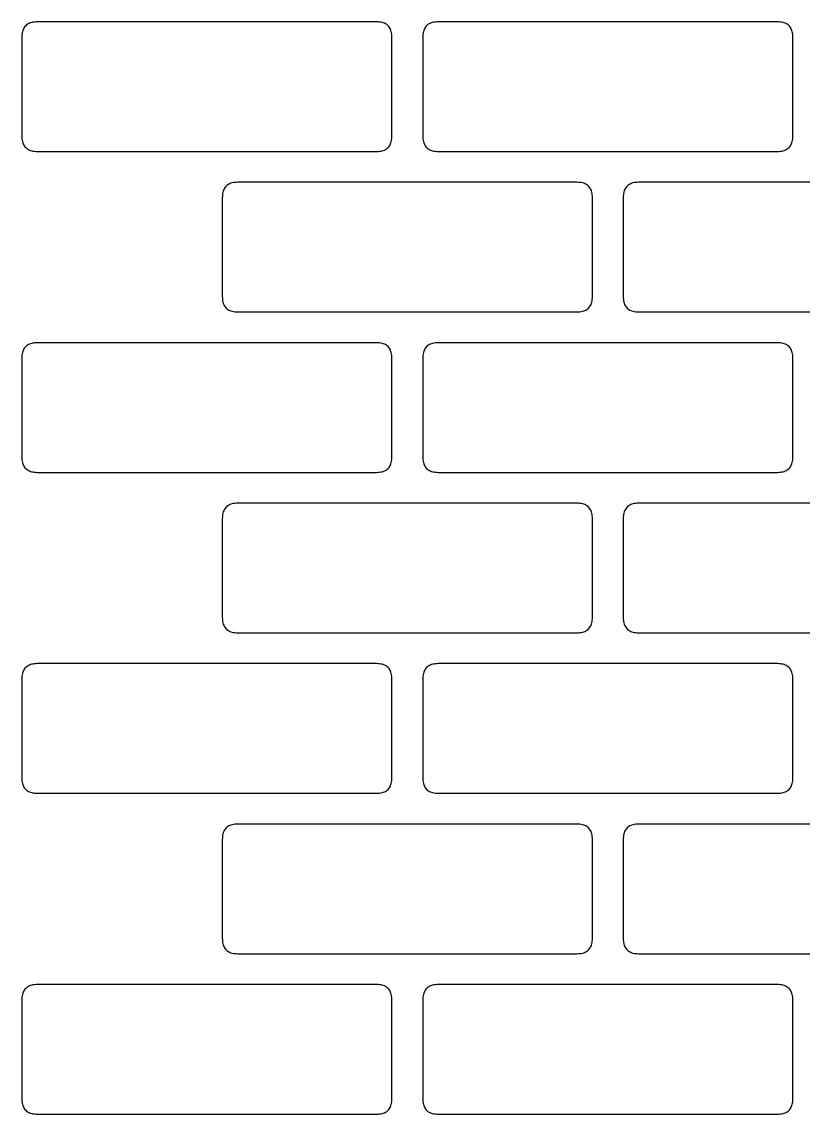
# Model space of a CAD drawing. Header units: metres. Extents: x 10 to 780, y 10 to 780.
# Drawn here: x 10 to 263.3, y 426 to 780 of the extents above; entities that cross this region are included whole.
import ezdxf

# ---------------------------------------------------------------- set-up
doc = ezdxf.new("R2010")
doc.units = ezdxf.units.M

msp = doc.modelspace()

# ---------------------------------------------------------------- linework, layer by layer
for p, q in [((11.512502, 778.9875), (11.250002, 778.75)), ((11.800001, 779.2), (11.512502, 778.9875)), ((12.112501, 779.3875), (11.800001, 779.2)), ((12.450001, 779.55), (12.112501, 779.3875)), ((12.812501, 779.6875), (12.450001, 779.55)), ((13.200001, 779.8), (12.812501, 779.6875)), ((13.6125, 779.8875), (13.200001, 779.8)), ((14.05, 779.95), (13.6125, 779.8875)), ((14.5125, 779.9875), (14.05, 779.95)), ((15, 780), (14.5125, 779.9875)), ((125.000046, 780.00024), (15, 780)), ((125.48754, 779.98773), (125.000046, 780.00024)), ((125.950035, 779.9502), (125.48754, 779.98773)), ((126.38753, 779.8877), (125.950035, 779.9502)), ((126.800026, 779.8002), (126.38753, 779.8877)), ((127.18752, 779.6876), (126.800026, 779.8002)), ((127.55002, 779.5501), (127.18752, 779.6876)), ((127.88751, 779.3876), (127.55002, 779.5501)), ((128.20001, 779.2001), (127.88751, 779.3876)), ((128.4875, 778.98755), (128.20001, 779.2001)), ((128.75, 778.75006), (128.4875, 778.98755)), ((141.51253, 778.9875), (141.25003, 778.75)), ((141.80002, 779.2), (141.51253, 778.9875)), ((142.11252, 779.3875), (141.80002, 779.2)), ((142.45001, 779.55), (142.11252, 779.3875)), ((142.81252, 779.6875), (142.45001, 779.55)), ((143.20001, 779.8), (142.81252, 779.6875)), ((143.6125, 779.8875), (143.20001, 779.8)), ((144.05, 779.95), (143.6125, 779.8875)), ((144.5125, 779.9875), (144.05, 779.95)), ((145, 780), (144.5125, 779.9875)), ((255.00005, 780.00024), (145, 780)), ((255.48755, 779.98773), (255.00005, 780.00024)), ((255.95004, 779.9502), (255.48755, 779.98773)), ((256.38754, 779.8877), (255.95004, 779.9502)), ((256.80005, 779.8002), (256.38754, 779.8877)), ((257.18753, 779.6876), (256.80005, 779.8002)), ((257.55002, 779.5501), (257.18753, 779.6876)), ((257.8875, 779.3876), (257.55002, 779.5501)), ((258.2, 779.2001), (257.8875, 779.3876)), ((258.48752, 778.98755), (258.2, 779.2001)), ((258.75, 778.75006), (258.48752, 778.98755)), ((10.012505, 775.4875), (10.000005, 775)), ((10.050004, 775.95), (10.012505, 775.4875)), ((10.112504, 776.3875), (10.050004, 775.95)), ((10.200004, 776.8), (10.112504, 776.3875)), ((10.312503, 777.1875), (10.200004, 776.8)), ((10.450003, 777.55), (10.312503, 777.1875)), ((10.612502, 777.8875), (10.450003, 777.55)), ((10.800002, 778.2), (10.612502, 777.8875)), ((11.012502, 778.4875), (10.800002, 778.2)), ((11.250002, 778.75), (11.012502, 778.4875)), ((128.9875, 778.48755), (128.75, 778.75006)), ((129.2, 778.2), (128.9875, 778.48755)), ((129.3875, 777.8875), (129.2, 778.2)), ((129.55, 777.55), (129.3875, 777.8875)), ((129.6875, 777.1875), (129.55, 777.55)), ((129.8, 776.8), (129.6875, 777.1875)), ((129.8875, 776.3875), (129.8, 776.8)), ((129.95, 775.95), (129.8875, 776.3875)), ((129.9875, 775.4875), (129.95, 775.95)), ((130, 775), (129.9875, 775.4875)), ((140.01256, 775.4875), (140.00006, 775)), ((140.05005, 775.95), (140.01256, 775.4875)), ((140.11255, 776.3875), (140.05005, 775.95)), ((140.20004, 776.8), (140.11255, 776.3875)), ((140.31255, 777.1875), (140.20004, 776.8)), ((140.45004, 777.55), (140.31255, 777.1875)), ((140.61253, 777.8875), (140.45004, 777.55)), ((140.80003, 778.2), (140.61253, 777.8875)), ((141.01253, 778.4875), (140.80003, 778.2)), ((141.25003, 778.75), (141.01253, 778.4875)), ((258.9875, 778.48755), (258.75, 778.75006)), ((259.19998, 778.2), (258.9875, 778.48755)), ((259.38748, 777.8875), (259.19998, 778.2)), ((259.55, 777.55), (259.38748, 777.8875)), ((259.6875, 777.1875), (259.55, 777.55)), ((259.8, 776.8), (259.6875, 777.1875)), ((259.88748, 776.3875), (259.8, 776.8)), ((259.94998, 775.95), (259.88748, 776.3875)), ((259.9875, 775.4875), (259.94998, 775.95)), ((260, 775), (259.9875, 775.4875)), ((10.000005, 775), (10, 743)), ((130.00005, 743.0001), (130, 775)), ((140.00006, 775), (140, 743)), ((260.00012, 743.0001), (260, 775)), ((10, 743), (10.0125, 742.5125)), ((10.0125, 742.5125), (10.05, 742.05005)), ((10.05, 742.05005), (10.1125, 741.61255)), ((10.1125, 741.61255), (10.200001, 741.2001)), ((10.200001, 741.2001), (10.312501, 740.81256)), ((10.312501, 740.81256), (10.450001, 740.4501)), ((10.450001, 740.4501), (10.612501, 740.1126)), ((10.612501, 740.1126), (10.800001, 739.8001)), ((129.20003, 739.80005), (129.38753, 740.11255)), ((129.38753, 740.11255), (129.55003, 740.4501)), ((129.55003, 740.4501), (129.68753, 740.81256)), ((129.68753, 740.81256), (129.80003, 741.2001)), ((129.80003, 741.2001), (129.88754, 741.6126)), ((129.88754, 741.6126), (129.95004, 742.0501)), ((129.95004, 742.0501), (129.98755, 742.51263)), ((129.98755, 742.51263), (130.00005, 743.0001)), ((140, 743), (140.0125, 742.5125)), ((140.0125, 742.5125), (140.05, 742.05005)), ((140.05, 742.05005), (140.1125, 741.61255)), ((140.1125, 741.61255), (140.20001, 741.2001)), ((140.20001, 741.2001), (140.31252, 740.81256)), ((140.31252, 740.81256), (140.45001, 740.4501)), ((140.45001, 740.4501), (140.61252, 740.1126)), ((140.61252, 740.1126), (140.80002, 739.8001)), ((259.20004, 739.80005), (259.38754, 740.11255)), ((259.38754, 740.11255), (259.55005, 740.4501)), ((259.55005, 740.4501), (259.68756, 740.81256)), ((259.68756, 740.81256), (259.80008, 741.2001)), ((259.80008, 741.2001), (259.8876, 741.6126)), ((259.8876, 741.6126), (259.9501, 742.0501)), ((259.9501, 742.0501), (259.9876, 742.51263)), ((259.9876, 742.51263), (260.00012, 743.0001)), ((10.800001, 739.8001), (11.012502, 739.51263)), ((11.012502, 739.51263), (11.250002, 739.2501)), ((11.250002, 739.2501), (11.512503, 739.01263)), ((11.512503, 739.01263), (11.800003, 738.8002)), ((11.800003, 738.8002), (12.112503, 738.6127)), ((12.112503, 738.6127), (12.450004, 738.4502)), ((12.450004, 738.4502), (12.812504, 738.3127)), ((12.812504, 738.3127), (13.200005, 738.2002)), ((13.200005, 738.2002), (13.612505, 738.11273)), ((13.612505, 738.11273), (14.050005, 738.05023)), ((14.050005, 738.05023), (14.512506, 738.01276)), ((14.512506, 738.01276), (15.000006, 738.00024)), ((15.000006, 738.00024), (125, 738)), ((125, 738), (125.4875, 738.0125)), ((125.4875, 738.0125), (125.950005, 738.05)), ((125.950005, 738.05), (126.387505, 738.1125)), ((126.387505, 738.1125), (126.8, 738.2)), ((126.8, 738.2), (127.18751, 738.3125)), ((127.18751, 738.3125), (127.55001, 738.45)), ((127.55001, 738.45), (127.88751, 738.6125)), ((127.88751, 738.6125), (128.20001, 738.8)), ((128.20001, 738.8), (128.48752, 739.0125)), ((128.48752, 739.0125), (128.75002, 739.25)), ((128.75002, 739.25), (128.98752, 739.5125)), ((128.98752, 739.5125), (129.20003, 739.80005)), ((140.80002, 739.8001), (141.01253, 739.51263)), ((141.01253, 739.51263), (141.25003, 739.2501)), ((141.25003, 739.2501), (141.51253, 739.01263)), ((141.51253, 739.01263), (141.80003, 738.8002)), ((141.80003, 738.8002), (142.11253, 738.6127)), ((142.11253, 738.6127), (142.45004, 738.4502)), ((142.45004, 738.4502), (142.81255, 738.3127)), ((142.81255, 738.3127), (143.20006, 738.2002)), ((143.20006, 738.2002), (143.61256, 738.11273)), ((143.61256, 738.11273), (144.05006, 738.05023)), ((144.05006, 738.05023), (144.51257, 738.01276)), ((144.51257, 738.01276), (145.00008, 738.00024)), ((145.00008, 738.00024), (255, 738)), ((255, 738), (255.4875, 738.0125)), ((255.4875, 738.0125), (255.95, 738.05)), ((255.95, 738.05), (256.3875, 738.1125)), ((256.3875, 738.1125), (256.80002, 738.2)), ((256.80002, 738.2), (257.18753, 738.3125)), ((257.18753, 738.3125), (257.55002, 738.45)), ((257.55002, 738.45), (257.8875, 738.6125)), ((257.8875, 738.6125), (258.2, 738.8)), ((258.2, 738.8), (258.48752, 739.0125)), ((258.48752, 739.0125), (258.75003, 739.25)), ((258.75003, 739.25), (258.98755, 739.5125)), ((258.98755, 739.5125), (259.20004, 739.80005)), ((75.6125, 725.88763), (75.450005, 725.5502)), ((75.8, 726.20013), (75.6125, 725.88763)), ((76.012505, 726.4876), (75.8, 726.20013)), ((76.25, 726.7501), (76.012505, 726.4876)), ((76.5125, 726.9876), (76.25, 726.7501)), ((76.799995, 727.2001), (76.5125, 726.9876)), ((77.112495, 727.3876), (76.799995, 727.2001)), ((77.45, 727.55005), (77.112495, 727.3876)), ((77.8125, 727.68756), (77.45, 727.55005)), ((78.2, 727.80005), (77.8125, 727.68756)), ((78.612495, 727.8875), (78.2, 727.80005)), ((79.049995, 727.95), (78.612495, 727.8875)), ((79.5125, 727.9875), (79.049995, 727.95)), ((80, 728), (79.5125, 727.9875)), ((190.00003, 728.00037), (80, 728)), ((190.48753, 727.98785), (190.00003, 728.00037)), ((190.95003, 727.9503), (190.48753, 727.98785)), ((191.38753, 727.88776), (190.95003, 727.9503)), ((191.80002, 727.80023), (191.38753, 727.88776)), ((192.18752, 727.6877), (191.80002, 727.80023)), ((192.55002, 727.5502), (192.18752, 727.6877)), ((192.88751, 727.38763), (192.55002, 727.5502)), ((193.20001, 727.20013), (192.88751, 727.38763)), ((193.4875, 726.9876), (193.20001, 727.20013)), ((193.75, 726.7501), (193.4875, 726.9876)), ((193.9875, 726.4876), (193.75, 726.7501)), ((194.2, 726.2001), (193.9875, 726.4876)), ((194.3875, 725.8876), (194.2, 726.2001)), ((194.55, 725.55005), (194.3875, 725.8876)), ((205.61258, 725.88763), (205.45009, 725.5502)), ((205.80006, 726.20013), (205.61258, 725.88763)), ((206.01256, 726.4876), (205.80006, 726.20013)), ((206.25005, 726.7501), (206.01256, 726.4876)), ((206.51254, 726.9876), (206.25005, 726.7501)), ((206.80003, 727.2001), (206.51254, 726.9876)), ((207.11253, 727.3876), (206.80003, 727.2001)), ((207.45003, 727.55005), (207.11253, 727.3876)), ((207.81252, 727.68756), (207.45003, 727.55005)), ((208.20001, 727.80005), (207.81252, 727.68756)), ((208.6125, 727.8875), (208.20001, 727.80005)), ((209.05, 727.95), (208.6125, 727.8875)), ((209.5125, 727.9875), (209.05, 727.95)), ((210, 728), (209.5125, 727.9875)), ((320.0001, 728.00037), (210, 728)), ((75.000015, 723.00024), (75, 691)), ((75.01251, 723.48773), (75.000015, 723.00024)), ((75.05001, 723.9502), (75.01251, 723.48773)), ((75.11251, 724.3877), (75.05001, 723.9502)), ((75.20001, 724.8002), (75.11251, 724.3877)), ((75.31251, 725.1877), (75.20001, 724.8002)), ((75.450005, 725.5502), (75.31251, 725.1877)), ((194.6875, 725.18756), (194.55, 725.55005)), ((194.8, 724.80005), (194.6875, 725.18756)), ((194.8875, 724.3875), (194.8, 724.80005)), ((194.95, 723.95), (194.8875, 724.3875)), ((194.9875, 723.4875), (194.95, 723.95)), ((195, 723), (194.9875, 723.4875)), ((195.0001, 690.99994), (195, 723)), ((205.00017, 723.00024), (205, 691)), ((205.01265, 723.48773), (205.00017, 723.00024)), ((205.05014, 723.9502), (205.01265, 723.48773)), ((205.11263, 724.3877), (205.05014, 723.9502)), ((205.20012, 724.8002), (205.11263, 724.3877)), ((205.3126, 725.1877), (205.20012, 724.8002)), ((205.45009, 725.5502), (205.3126, 725.1877)), ((75, 691), (75.0125, 690.5125)), ((75.0125, 690.5125), (75.049995, 690.05)), ((194.95009, 690.05), (194.9876, 690.51245)), ((194.9876, 690.51245), (195.0001, 690.99994)), ((205, 691), (205.0125, 690.5125)), ((205.0125, 690.5125), (205.05, 690.05)), ((75.049995, 690.05), (75.112495, 689.6125)), ((75.112495, 689.6125), (75.2, 689.2)), ((75.2, 689.2), (75.3125, 688.8125)), ((75.3125, 688.8125), (75.45, 688.45)), ((75.45, 688.45), (75.612495, 688.1125)), ((75.612495, 688.1125), (75.799995, 687.8)), ((75.799995, 687.8), (76.0125, 687.5125)), ((76.0125, 687.5125), (76.25, 687.25)), ((76.25, 687.25), (76.512505, 687.0125)), ((76.512505, 687.0125), (76.8, 686.80005)), ((76.8, 686.80005), (77.1125, 686.61255)), ((192.88751, 686.6125), (193.20001, 686.8)), ((193.20001, 686.8), (193.48752, 687.0125)), ((193.48752, 687.0125), (193.75003, 687.25)), ((193.75003, 687.25), (193.98753, 687.5125)), ((193.98753, 687.5125), (194.20004, 687.8)), ((194.20004, 687.8), (194.38754, 688.1125)), ((194.38754, 688.1125), (194.55005, 688.45)), ((194.55005, 688.45), (194.68756, 688.8125)), ((194.68756, 688.8125), (194.80006, 689.2)), ((194.80006, 689.2), (194.88757, 689.6125)), ((194.88757, 689.6125), (194.95009, 690.05)), ((205.05, 690.05), (205.1125, 689.6125)), ((205.1125, 689.6125), (205.2, 689.2)), ((205.2, 689.2), (205.3125, 688.8125)), ((205.3125, 688.8125), (205.45, 688.45)), ((205.45, 688.45), (205.6125, 688.1125)), ((205.6125, 688.1125), (205.8, 687.8)), ((205.8, 687.8), (206.0125, 687.5125)), ((206.0125, 687.5125), (206.25, 687.25)), ((206.25, 687.25), (206.5125, 687.0125)), ((206.5125, 687.0125), (206.8, 686.80005)), ((206.8, 686.80005), (207.1125, 686.61255)), ((77.1125, 686.61255), (77.450005, 686.4501)), ((77.450005, 686.4501), (77.81251, 686.31256)), ((77.81251, 686.31256), (78.20001, 686.2001)), ((78.20001, 686.2001), (78.61251, 686.1126)), ((78.61251, 686.1126), (79.05001, 686.0501)), ((79.05001, 686.0501), (79.51251, 686.01263)), ((79.51251, 686.01263), (80.000015, 686.0002)), ((80.000015, 686.0002), (190, 686)), ((190, 686), (190.4875, 686.0125)), ((190.4875, 686.0125), (190.95, 686.05)), ((190.95, 686.05), (191.3875, 686.1125)), ((191.3875, 686.1125), (191.8, 686.2)), ((191.8, 686.2), (192.1875, 686.3125)), ((192.1875, 686.3125), (192.55, 686.45)), ((192.55, 686.45), (192.88751, 686.6125)), ((207.1125, 686.61255), (207.45, 686.4501)), ((207.45, 686.4501), (207.8125, 686.31256)), ((207.8125, 686.31256), (208.2, 686.2001)), ((208.2, 686.2001), (208.61249, 686.1126)), ((208.61249, 686.1126), (209.04999, 686.0501)), ((209.04999, 686.0501), (209.51248, 686.01263)), ((209.51248, 686.01263), (209.99998, 686.0002)), ((209.99998, 686.0002), (320, 686)), ((10.200004, 672.8), (10.112504, 672.3875)), ((10.312503, 673.1875), (10.200004, 672.8)), ((10.450003, 673.55), (10.312503, 673.1875)), ((10.612502, 673.8875), (10.450003, 673.55)), ((10.800002, 674.2), (10.612502, 673.8875)), ((11.012502, 674.4875), (10.800002, 674.2)), ((11.250002, 674.75), (11.012502, 674.4875)), ((11.512502, 674.9875), (11.250002, 674.75)), ((11.800001, 675.2), (11.512502, 674.9875)), ((12.112501, 675.3875), (11.800001, 675.2)), ((12.450001, 675.55), (12.112501, 675.3875)), ((12.812501, 675.6875), (12.450001, 675.55)), ((13.200001, 675.8), (12.812501, 675.6875)), ((13.6125, 675.8875), (13.200001, 675.8)), ((14.05, 675.95), (13.6125, 675.8875)), ((14.5125, 675.9875), (14.05, 675.95)), ((15, 676), (14.5125, 675.9875)), ((125.000046, 676.0004), (15, 676)), ((125.48754, 675.9879), (125.000046, 676.0004)), ((125.950035, 675.9504), (125.48754, 675.9879)), ((126.38753, 675.8878), (125.950035, 675.9504)), ((126.800026, 675.8003), (126.38753, 675.8878)), ((127.18752, 675.68774), (126.800026, 675.8003)), ((127.55002, 675.55023), (127.18752, 675.68774)), ((127.88751, 675.3877), (127.55002, 675.55023)), ((128.20001, 675.2002), (127.88751, 675.3877)), ((128.4875, 674.9877), (128.20001, 675.2002)), ((128.75, 674.7501), (128.4875, 674.9877)), ((128.9875, 674.4876), (128.75, 674.7501)), ((129.2, 674.2001), (128.9875, 674.4876)), ((129.3875, 673.8876), (129.2, 674.2001)), ((129.55, 673.55005), (129.3875, 673.8876)), ((129.6875, 673.18756), (129.55, 673.55005)), ((129.8, 672.80005), (129.6875, 673.18756)), ((129.8875, 672.3875), (129.8, 672.80005)), ((140.20004, 672.8), (140.11255, 672.3875)), ((140.31255, 673.1875), (140.20004, 672.8)), ((140.45004, 673.55), (140.31255, 673.1875)), ((140.61253, 673.8875), (140.45004, 673.55)), ((140.80003, 674.2), (140.61253, 673.8875)), ((141.01253, 674.4875), (140.80003, 674.2)), ((141.25003, 674.75), (141.01253, 674.4875)), ((141.51253, 674.9875), (141.25003, 674.75)), ((141.80002, 675.2), (141.51253, 674.9875)), ((142.11252, 675.3875), (141.80002, 675.2)), ((142.45001, 675.55), (142.11252, 675.3875)), ((142.81252, 675.6875), (142.45001, 675.55)), ((143.20001, 675.8), (142.81252, 675.6875)), ((143.6125, 675.8875), (143.20001, 675.8)), ((144.05, 675.95), (143.6125, 675.8875)), ((144.5125, 675.9875), (144.05, 675.95)), ((145, 676), (144.5125, 675.9875)), ((255.00005, 676.0004), (145, 676)), ((255.48755, 675.9879), (255.00005, 676.0004)), ((255.95004, 675.9504), (255.48755, 675.9879)), ((256.38754, 675.8878), (255.95004, 675.9504)), ((256.80005, 675.8003), (256.38754, 675.8878)), ((257.18753, 675.68774), (256.80005, 675.8003)), ((257.55002, 675.55023), (257.18753, 675.68774)), ((257.8875, 675.3877), (257.55002, 675.55023)), ((258.2, 675.2002), (257.8875, 675.3877)), ((258.48752, 674.9877), (258.2, 675.2002)), ((258.75, 674.7501), (258.48752, 674.9877)), ((258.9875, 674.4876), (258.75, 674.7501)), ((259.19998, 674.2001), (258.9875, 674.4876)), ((259.38748, 673.8876), (259.19998, 674.2001)), ((259.55, 673.55005), (259.38748, 673.8876)), ((259.6875, 673.18756), (259.55, 673.55005)), ((259.8, 672.80005), (259.6875, 673.18756)), ((259.88748, 672.3875), (259.8, 672.80005)), ((10.000005, 671), (10, 639)), ((10.012505, 671.4875), (10.000005, 671)), ((10.050004, 671.95), (10.012505, 671.4875)), ((10.112504, 672.3875), (10.050004, 671.95)), ((129.95, 671.95), (129.8875, 672.3875)), ((129.9875, 671.4875), (129.95, 671.95)), ((130, 671), (129.9875, 671.4875)), ((130.00005, 639.00024), (130, 671)), ((140.00006, 671), (140, 639)), ((140.01256, 671.4875), (140.00006, 671)), ((140.05005, 671.95), (140.01256, 671.4875)), ((140.11255, 672.3875), (140.05005, 671.95)), ((259.94998, 671.95), (259.88748, 672.3875)), ((259.9875, 671.4875), (259.94998, 671.95)), ((260, 671), (259.9875, 671.4875)), ((260.00012, 639.00024), (260, 671)), ((10, 639), (10.0125, 638.5125)), ((10.0125, 638.5125), (10.05, 638.05005)), ((10.05, 638.05005), (10.1125, 637.61255)), ((10.1125, 637.61255), (10.200001, 637.2001)), ((129.80003, 637.20013), (129.88754, 637.6127)), ((129.88754, 637.6127), (129.95004, 638.0502)), ((129.95004, 638.0502), (129.98755, 638.5127)), ((129.98755, 638.5127), (130.00005, 639.00024)), ((140, 639), (140.0125, 638.5125)), ((140.0125, 638.5125), (140.05, 638.05005)), ((140.05, 638.05005), (140.1125, 637.61255)), ((140.1125, 637.61255), (140.20001, 637.2001)), ((259.80008, 637.20013), (259.8876, 637.6127)), ((259.8876, 637.6127), (259.9501, 638.0502)), ((259.9501, 638.0502), (259.9876, 638.5127)), ((259.9876, 638.5127), (260.00012, 639.00024)), ((10.200001, 637.2001), (10.312501, 636.81256)), ((10.312501, 636.81256), (10.450001, 636.4501)), ((10.450001, 636.4501), (10.612501, 636.1126)), ((10.612501, 636.1126), (10.800001, 635.8001)), ((10.800001, 635.8001), (11.012502, 635.51263)), ((11.012502, 635.51263), (11.250002, 635.2501)), ((11.250002, 635.2501), (11.512503, 635.01263)), ((11.512503, 635.01263), (11.800003, 634.8002)), ((11.800003, 634.8002), (12.112503, 634.6127)), ((12.112503, 634.6127), (12.450004, 634.4502)), ((12.450004, 634.4502), (12.812504, 634.3127)), ((12.812504, 634.3127), (13.200005, 634.2002)), ((13.200005, 634.2002), (13.612505, 634.11273)), ((13.612505, 634.11273), (14.050005, 634.05023)), ((14.050005, 634.05023), (14.512506, 634.01276)), ((14.512506, 634.01276), (15.000006, 634.00024)), ((15.000006, 634.00024), (125, 634)), ((125, 634), (125.4875, 634.0125)), ((125.4875, 634.0125), (125.950005, 634.05)), ((125.950005, 634.05), (126.387505, 634.1125)), ((126.387505, 634.1125), (126.8, 634.2)), ((126.8, 634.2), (127.18751, 634.3125)), ((127.18751, 634.3125), (127.55001, 634.45)), ((127.55001, 634.45), (127.88751, 634.61255)), ((127.88751, 634.61255), (128.20001, 634.80005)), ((128.20001, 634.80005), (128.48752, 635.0126)), ((128.48752, 635.0126), (128.75002, 635.25006)), ((128.75002, 635.25006), (128.98752, 635.5126)), ((128.98752, 635.5126), (129.20003, 635.8001)), ((129.20003, 635.8001), (129.38753, 636.1126)), ((129.38753, 636.1126), (129.55003, 636.45013)), ((129.55003, 636.45013), (129.68753, 636.8126)), ((129.68753, 636.8126), (129.80003, 637.20013)), ((140.20001, 637.2001), (140.31252, 636.81256)), ((140.31252, 636.81256), (140.45001, 636.4501)), ((140.45001, 636.4501), (140.61252, 636.1126)), ((140.61252, 636.1126), (140.80002, 635.8001)), ((140.80002, 635.8001), (141.01253, 635.51263)), ((141.01253, 635.51263), (141.25003, 635.2501)), ((141.25003, 635.2501), (141.51253, 635.01263)), ((141.51253, 635.01263), (141.80003, 634.8002)), ((141.80003, 634.8002), (142.11253, 634.6127)), ((142.11253, 634.6127), (142.45004, 634.4502)), ((142.45004, 634.4502), (142.81255, 634.3127)), ((142.81255, 634.3127), (143.20006, 634.2002)), ((143.20006, 634.2002), (143.61256, 634.11273)), ((143.61256, 634.11273), (144.05006, 634.05023)), ((144.05006, 634.05023), (144.51257, 634.01276)), ((144.51257, 634.01276), (145.00008, 634.00024)), ((145.00008, 634.00024), (255, 634)), ((255, 634), (255.4875, 634.0125)), ((255.4875, 634.0125), (255.95, 634.05)), ((255.95, 634.05), (256.3875, 634.1125)), ((256.3875, 634.1125), (256.80002, 634.2)), ((256.80002, 634.2), (257.18753, 634.3125)), ((257.18753, 634.3125), (257.55002, 634.45)), ((257.55002, 634.45), (257.8875, 634.61255)), ((257.8875, 634.61255), (258.2, 634.80005)), ((258.2, 634.80005), (258.48752, 635.0126)), ((258.48752, 635.0126), (258.75003, 635.25006)), ((258.75003, 635.25006), (258.98755, 635.5126)), ((258.98755, 635.5126), (259.20004, 635.8001)), ((259.20004, 635.8001), (259.38754, 636.1126)), ((259.38754, 636.1126), (259.55005, 636.45013)), ((259.55005, 636.45013), (259.68756, 636.8126)), ((259.68756, 636.8126), (259.80008, 637.20013)), ((76.799995, 623.2001), (76.5125, 622.9876)), ((77.112495, 623.3876), (76.799995, 623.2001)), ((77.45, 623.55005), (77.112495, 623.3876)), ((77.8125, 623.68756), (77.45, 623.55005)), ((78.2, 623.80005), (77.8125, 623.68756)), ((78.612495, 623.8875), (78.2, 623.80005)), ((79.049995, 623.95), (78.612495, 623.8875)), ((79.5125, 623.9875), (79.049995, 623.95)), ((80, 624), (79.5125, 623.9875)), ((190.00003, 623.99994), (80, 624)), ((190.48753, 623.9874), (190.00003, 623.99994)), ((190.95003, 623.94995), (190.48753, 623.9874)), ((191.38753, 623.88745), (190.95003, 623.94995)), ((191.80002, 623.8), (191.38753, 623.88745)), ((192.18752, 623.6875), (191.80002, 623.8)), ((192.55002, 623.55), (192.18752, 623.6875)), ((192.88751, 623.3875), (192.55002, 623.55)), ((193.20001, 623.2), (192.88751, 623.3875)), ((193.4875, 622.9875), (193.20001, 623.2)), ((206.80003, 623.2001), (206.51254, 622.9876)), ((207.11253, 623.3876), (206.80003, 623.2001)), ((207.45003, 623.55005), (207.11253, 623.3876)), ((207.81252, 623.68756), (207.45003, 623.55005)), ((208.20001, 623.80005), (207.81252, 623.68756)), ((208.6125, 623.8875), (208.20001, 623.80005)), ((209.05, 623.95), (208.6125, 623.8875)), ((209.5125, 623.9875), (209.05, 623.95)), ((210, 624), (209.5125, 623.9875)), ((320.0001, 623.99994), (210, 624)), ((75.05001, 619.95026), (75.01251, 619.4878)), ((75.11251, 620.38776), (75.05001, 619.95026)), ((75.20001, 620.80023), (75.11251, 620.38776)), ((75.31251, 621.1877), (75.20001, 620.80023)), ((75.450005, 621.5502), (75.31251, 621.1877)), ((75.6125, 621.88763), (75.450005, 621.5502)), ((75.8, 622.20013), (75.6125, 621.88763)), ((76.012505, 622.4876), (75.8, 622.20013)), ((76.25, 622.7501), (76.012505, 622.4876)), ((76.5125, 622.9876), (76.25, 622.7501)), ((193.75, 622.75), (193.4875, 622.9875)), ((193.9875, 622.4875), (193.75, 622.75)), ((194.2, 622.2), (193.9875, 622.4875)), ((194.3875, 621.8875), (194.2, 622.2)), ((194.55, 621.55), (194.3875, 621.8875)), ((194.6875, 621.1875), (194.55, 621.55)), ((194.8, 620.8), (194.6875, 621.1875)), ((194.8875, 620.3875), (194.8, 620.8)), ((194.95, 619.95), (194.8875, 620.3875)), ((194.9875, 619.4875), (194.95, 619.95)), ((205.05014, 619.95026), (205.01265, 619.4878)), ((205.11263, 620.38776), (205.05014, 619.95026)), ((205.20012, 620.80023), (205.11263, 620.38776)), ((205.3126, 621.1877), (205.20012, 620.80023)), ((205.45009, 621.5502), (205.3126, 621.1877)), ((205.61258, 621.88763), (205.45009, 621.5502)), ((205.80006, 622.20013), (205.61258, 621.88763)), ((206.01256, 622.4876), (205.80006, 622.20013)), ((206.25005, 622.7501), (206.01256, 622.4876)), ((206.51254, 622.9876), (206.25005, 622.7501)), ((75.000015, 619.0003), (75, 587)), ((75.01251, 619.4878), (75.000015, 619.0003)), ((195, 619), (194.9875, 619.4875)), ((195.0001, 587.0004), (195, 619)), ((205.00017, 619.0003), (205, 587)), ((205.01265, 619.4878), (205.00017, 619.0003)), ((75, 587), (75.0125, 586.5125)), ((75.0125, 586.5125), (75.049995, 586.05005)), ((75.049995, 586.05005), (75.112495, 585.61255)), ((75.112495, 585.61255), (75.2, 585.2001)), ((75.2, 585.2001), (75.3125, 584.81256)), ((75.3125, 584.81256), (75.45, 584.4501)), ((75.45, 584.4501), (75.612495, 584.1126)), ((75.612495, 584.1126), (75.799995, 583.8001)), ((194.20004, 583.8002), (194.38754, 584.1127)), ((194.38754, 584.1127), (194.55005, 584.4502)), ((194.55005, 584.4502), (194.68756, 584.81274)), ((194.68756, 584.81274), (194.80006, 585.20026)), ((194.80006, 585.20026), (194.88757, 585.6128)), ((194.88757, 585.6128), (194.95009, 586.05035)), ((194.95009, 586.05035), (194.9876, 586.5129)), ((194.9876, 586.5129), (195.0001, 587.0004)), ((205, 587), (205.0125, 586.5125)), ((205.0125, 586.5125), (205.05, 586.05005)), ((205.05, 586.05005), (205.1125, 585.61255)), ((205.1125, 585.61255), (205.2, 585.2001)), ((205.2, 585.2001), (205.3125, 584.81256)), ((205.3125, 584.81256), (205.45, 584.4501)), ((205.45, 584.4501), (205.6125, 584.1126)), ((205.6125, 584.1126), (205.8, 583.8001)), ((75.799995, 583.8001), (76.0125, 583.51263)), ((76.0125, 583.51263), (76.25, 583.2501)), ((76.25, 583.2501), (76.512505, 583.01263)), ((76.512505, 583.01263), (76.8, 582.8002)), ((76.8, 582.8002), (77.1125, 582.6127)), ((77.1125, 582.6127), (77.450005, 582.4502)), ((77.450005, 582.4502), (77.81251, 582.3127)), ((77.81251, 582.3127), (78.20001, 582.2002)), ((78.20001, 582.2002), (78.61251, 582.11273)), ((78.61251, 582.11273), (79.05001, 582.05023)), ((79.05001, 582.05023), (79.51251, 582.01276)), ((79.51251, 582.01276), (80.000015, 582.00024)), ((80.000015, 582.00024), (190, 582)), ((190, 582), (190.4875, 582.0125)), ((190.4875, 582.0125), (190.95, 582.05)), ((190.95, 582.05), (191.3875, 582.1125)), ((191.3875, 582.1125), (191.8, 582.2)), ((191.8, 582.2), (192.1875, 582.3125)), ((192.1875, 582.3125), (192.55, 582.45)), ((192.55, 582.45), (192.88751, 582.61255)), ((192.88751, 582.61255), (193.20001, 582.80005)), ((193.20001, 582.80005), (193.48752, 583.0126)), ((193.48752, 583.0126), (193.75003, 583.2501)), ((193.75003, 583.2501), (193.98753, 583.51263)), ((193.98753, 583.51263), (194.20004, 583.8002)), ((205.8, 583.8001), (206.0125, 583.51263)), ((206.0125, 583.51263), (206.25, 583.2501)), ((206.25, 583.2501), (206.5125, 583.01263)), ((206.5125, 583.01263), (206.8, 582.8002)), ((206.8, 582.8002), (207.1125, 582.6127)), ((207.1125, 582.6127), (207.45, 582.4502)), ((207.45, 582.4502), (207.8125, 582.3127)), ((207.8125, 582.3127), (208.2, 582.2002)), ((208.2, 582.2002), (208.61249, 582.11273)), ((208.61249, 582.11273), (209.04999, 582.05023)), ((209.04999, 582.05023), (209.51248, 582.01276)), ((209.51248, 582.01276), (209.99998, 582.00024)), ((209.99998, 582.00024), (320, 582)), ((10.800002, 570.2), (10.612502, 569.8875)), ((11.012502, 570.4875), (10.800002, 570.2)), ((11.250002, 570.75), (11.012502, 570.4875)), ((11.512502, 570.9875), (11.250002, 570.75)), ((11.800001, 571.2), (11.512502, 570.9875)), ((12.112501, 571.3875), (11.800001, 571.2)), ((12.450001, 571.55), (12.112501, 571.3875)), ((12.812501, 571.6875), (12.450001, 571.55)), ((13.200001, 571.8), (12.812501, 571.6875)), ((13.6125, 571.8875), (13.200001, 571.8)), ((14.05, 571.95), (13.6125, 571.8875)), ((14.5125, 571.9875), (14.05, 571.95)), ((15, 572), (14.5125, 571.9875)), ((125.000046, 572), (15, 572)), ((125.48754, 571.9875), (125.000046, 572)), ((125.950035, 571.95), (125.48754, 571.9875)), ((126.38753, 571.8875), (125.950035, 571.95)), ((126.800026, 571.8), (126.38753, 571.8875)), ((127.18752, 571.6875), (126.800026, 571.8)), ((127.55002, 571.55), (127.18752, 571.6875)), ((127.88751, 571.3875), (127.55002, 571.55)), ((128.20001, 571.2), (127.88751, 571.3875)), ((128.4875, 570.9875), (128.20001, 571.2)), ((128.75, 570.75), (128.4875, 570.9875)), ((128.9875, 570.4875), (128.75, 570.75)), ((129.2, 570.2), (128.9875, 570.4875)), ((129.3875, 569.8875), (129.2, 570.2)), ((140.80003, 570.2), (140.61253, 569.8875)), ((141.01253, 570.4875), (140.80003, 570.2)), ((141.25003, 570.75), (141.01253, 570.4875)), ((141.51253, 570.9875), (141.25003, 570.75)), ((141.80002, 571.2), (141.51253, 570.9875)), ((142.11252, 571.3875), (141.80002, 571.2)), ((142.45001, 571.55), (142.11252, 571.3875)), ((142.81252, 571.6875), (142.45001, 571.55)), ((143.20001, 571.8), (142.81252, 571.6875)), ((143.6125, 571.8875), (143.20001, 571.8)), ((144.05, 571.95), (143.6125, 571.8875)), ((144.5125, 571.9875), (144.05, 571.95)), ((145, 572), (144.5125, 571.9875)), ((255.00005, 572), (145, 572)), ((255.48755, 571.9875), (255.00005, 572)), ((255.95004, 571.95), (255.48755, 571.9875)), ((256.38754, 571.8875), (255.95004, 571.95)), ((256.80005, 571.8), (256.38754, 571.8875)), ((257.18753, 571.6875), (256.80005, 571.8)), ((257.55002, 571.55), (257.18753, 571.6875)), ((257.8875, 571.3875), (257.55002, 571.55)), ((258.2, 571.2), (257.8875, 571.3875)), ((258.48752, 570.9875), (258.2, 571.2)), ((258.75, 570.75), (258.48752, 570.9875)), ((258.9875, 570.4875), (258.75, 570.75)), ((259.19998, 570.2), (258.9875, 570.4875)), ((259.38748, 569.8875), (259.19998, 570.2)), ((10.000005, 567.0001), (10, 535)), ((10.012505, 567.4876), (10.000005, 567.0001)), ((10.050004, 567.9501), (10.012505, 567.4876)), ((10.112504, 568.3876), (10.050004, 567.9501)), ((10.200004, 568.80005), (10.112504, 568.3876)), ((10.312503, 569.18756), (10.200004, 568.80005)), ((10.450003, 569.55005), (10.312503, 569.18756)), ((10.612502, 569.8875), (10.450003, 569.55005)), ((129.55, 569.55), (129.3875, 569.8875)), ((129.6875, 569.1875), (129.55, 569.55)), ((129.8, 568.8), (129.6875, 569.1875)), ((129.8875, 568.3875), (129.8, 568.8)), ((129.95, 567.95), (129.8875, 568.3875)), ((129.9875, 567.4875), (129.95, 567.95)), ((130, 567), (129.9875, 567.4875)), ((130.00005, 535.0001), (130, 567)), ((140.00006, 567.0001), (140, 535)), ((140.01256, 567.4876), (140.00006, 567.0001)), ((140.05005, 567.9501), (140.01256, 567.4876)), ((140.11255, 568.3876), (140.05005, 567.9501)), ((140.20004, 568.80005), (140.11255, 568.3876)), ((140.31255, 569.18756), (140.20004, 568.80005)), ((140.45004, 569.55005), (140.31255, 569.18756)), ((140.61253, 569.8875), (140.45004, 569.55005)), ((259.55, 569.55), (259.38748, 569.8875)), ((259.6875, 569.1875), (259.55, 569.55)), ((259.8, 568.8), (259.6875, 569.1875)), ((259.88748, 568.3875), (259.8, 568.8)), ((259.94998, 567.95), (259.88748, 568.3875)), ((259.9875, 567.4875), (259.94998, 567.95)), ((260, 567), (259.9875, 567.4875)), ((260.00012, 535.0001), (260, 567)), ((10, 535), (10.0125, 534.5125)), ((129.98755, 534.51263), (130.00005, 535.0001)), ((140, 535), (140.0125, 534.5125)), ((259.9876, 534.51263), (260.00012, 535.0001)), ((10.0125, 534.5125), (10.05, 534.05005)), ((10.05, 534.05005), (10.1125, 533.61255)), ((10.1125, 533.61255), (10.200001, 533.2001)), ((10.200001, 533.2001), (10.312501, 532.81256)), ((10.312501, 532.81256), (10.450001, 532.4501)), ((10.450001, 532.4501), (10.612501, 532.11255)), ((10.612501, 532.11255), (10.800001, 531.80005)), ((10.800001, 531.80005), (11.012502, 531.5126)), ((11.012502, 531.5126), (11.250002, 531.25006)), ((11.250002, 531.25006), (11.512503, 531.0126)), ((11.512503, 531.0126), (11.800003, 530.80005)), ((128.20001, 530.8), (128.48752, 531.0125)), ((128.48752, 531.0125), (128.75002, 531.25)), ((128.75002, 531.25), (128.98752, 531.5125)), ((128.98752, 531.5125), (129.20003, 531.80005)), ((129.20003, 531.80005), (129.38753, 532.11255)), ((129.38753, 532.11255), (129.55003, 532.4501)), ((129.55003, 532.4501), (129.68753, 532.81256)), ((129.68753, 532.81256), (129.80003, 533.2001)), ((129.80003, 533.2001), (129.88754, 533.6126)), ((129.88754, 533.6126), (129.95004, 534.0501)), ((129.95004, 534.0501), (129.98755, 534.51263)), ((140.0125, 534.5125), (140.05, 534.05005)), ((140.05, 534.05005), (140.1125, 533.61255)), ((140.1125, 533.61255), (140.20001, 533.2001)), ((140.20001, 533.2001), (140.31252, 532.81256)), ((140.31252, 532.81256), (140.45001, 532.4501)), ((140.45001, 532.4501), (140.61252, 532.11255)), ((140.61252, 532.11255), (140.80002, 531.80005)), ((140.80002, 531.80005), (141.01253, 531.5126)), ((141.01253, 531.5126), (141.25003, 531.25006)), ((141.25003, 531.25006), (141.51253, 531.0126)), ((141.51253, 531.0126), (141.80003, 530.80005)), ((258.2, 530.8), (258.48752, 531.0125)), ((258.48752, 531.0125), (258.75003, 531.25)), ((258.75003, 531.25), (258.98755, 531.5125)), ((258.98755, 531.5125), (259.20004, 531.80005)), ((259.20004, 531.80005), (259.38754, 532.11255)), ((259.38754, 532.11255), (259.55005, 532.4501)), ((259.55005, 532.4501), (259.68756, 532.81256)), ((259.68756, 532.81256), (259.80008, 533.2001)), ((259.80008, 533.2001), (259.8876, 533.6126)), ((259.8876, 533.6126), (259.9501, 534.0501)), ((259.9501, 534.0501), (259.9876, 534.51263)), ((11.800003, 530.80005), (12.112503, 530.61255)), ((12.112503, 530.61255), (12.450004, 530.4501)), ((12.450004, 530.4501), (12.812504, 530.31256)), ((12.812504, 530.31256), (13.200005, 530.2001)), ((13.200005, 530.2001), (13.612505, 530.11255)), ((13.612505, 530.11255), (14.050005, 530.05005)), ((14.050005, 530.05005), (14.512506, 530.0126)), ((14.512506, 530.0126), (15.000006, 530.00006)), ((15.000006, 530.00006), (125, 530)), ((125, 530), (125.4875, 530.0125)), ((125.4875, 530.0125), (125.950005, 530.05)), ((125.950005, 530.05), (126.387505, 530.1125)), ((126.387505, 530.1125), (126.8, 530.2)), ((126.8, 530.2), (127.18751, 530.3125)), ((127.18751, 530.3125), (127.55001, 530.45)), ((127.55001, 530.45), (127.88751, 530.6125)), ((127.88751, 530.6125), (128.20001, 530.8)), ((141.80003, 530.80005), (142.11253, 530.61255)), ((142.11253, 530.61255), (142.45004, 530.4501)), ((142.45004, 530.4501), (142.81255, 530.31256)), ((142.81255, 530.31256), (143.20006, 530.2001)), ((143.20006, 530.2001), (143.61256, 530.11255)), ((143.61256, 530.11255), (144.05006, 530.05005)), ((144.05006, 530.05005), (144.51257, 530.0126)), ((144.51257, 530.0126), (145.00008, 530.00006)), ((145.00008, 530.00006), (255, 530)), ((255, 530), (255.4875, 530.0125)), ((255.4875, 530.0125), (255.95, 530.05)), ((255.95, 530.05), (256.3875, 530.1125)), ((256.3875, 530.1125), (256.80002, 530.2)), ((256.80002, 530.2), (257.18753, 530.3125)), ((257.18753, 530.3125), (257.55002, 530.45)), ((257.55002, 530.45), (257.8875, 530.6125)), ((257.8875, 530.6125), (258.2, 530.8)), ((75.31251, 517.18756), (75.20001, 516.80005)), ((75.450005, 517.55005), (75.31251, 517.18756)), ((75.6125, 517.8875), (75.450005, 517.55005)), ((75.8, 518.2), (75.6125, 517.8875)), ((76.012505, 518.4875), (75.8, 518.2)), ((76.25, 518.75), (76.012505, 518.4875)), ((76.5125, 518.9875), (76.25, 518.75)), ((76.799995, 519.2), (76.5125, 518.9875)), ((77.112495, 519.3875), (76.799995, 519.2)), ((77.45, 519.55), (77.112495, 519.3875)), ((77.8125, 519.6875), (77.45, 519.55)), ((78.2, 519.8), (77.8125, 519.6875)), ((78.612495, 519.8875), (78.2, 519.8)), ((79.049995, 519.95), (78.612495, 519.8875)), ((79.5125, 519.9875), (79.049995, 519.95)), ((80, 520), (79.5125, 519.9875)), ((190.00003, 520.00024), (80, 520)), ((190.48753, 519.98773), (190.00003, 520.00024)), ((190.95003, 519.9502), (190.48753, 519.98773)), ((191.38753, 519.8877), (190.95003, 519.9502)), ((191.80002, 519.8002), (191.38753, 519.8877)), ((192.18752, 519.6877), (191.80002, 519.8002)), ((192.55002, 519.5502), (192.18752, 519.6877)), ((192.88751, 519.38763), (192.55002, 519.5502)), ((193.20001, 519.20013), (192.88751, 519.38763)), ((193.4875, 518.9876), (193.20001, 519.20013)), ((193.75, 518.7501), (193.4875, 518.9876)), ((193.9875, 518.4876), (193.75, 518.7501)), ((194.2, 518.2001), (193.9875, 518.4876)), ((194.3875, 517.8876), (194.2, 518.2001)), ((194.55, 517.55005), (194.3875, 517.8876)), ((194.6875, 517.18756), (194.55, 517.55005)), ((194.8, 516.80005), (194.6875, 517.18756)), ((205.3126, 517.18756), (205.20012, 516.80005)), ((205.45009, 517.55005), (205.3126, 517.18756)), ((205.61258, 517.8875), (205.45009, 517.55005)), ((205.80006, 518.2), (205.61258, 517.8875)), ((206.01256, 518.4875), (205.80006, 518.2)), ((206.25005, 518.75), (206.01256, 518.4875)), ((206.51254, 518.9875), (206.25005, 518.75)), ((206.80003, 519.2), (206.51254, 518.9875)), ((207.11253, 519.3875), (206.80003, 519.2)), ((207.45003, 519.55), (207.11253, 519.3875)), ((207.81252, 519.6875), (207.45003, 519.55)), ((208.20001, 519.8), (207.81252, 519.6875)), ((208.6125, 519.8875), (208.20001, 519.8)), ((209.05, 519.95), (208.6125, 519.8875)), ((209.5125, 519.9875), (209.05, 519.95)), ((210, 520), (209.5125, 519.9875)), ((320.0001, 520.00024), (210, 520)), ((75.000015, 515.0001), (75, 483)), ((75.01251, 515.4876), (75.000015, 515.0001)), ((75.05001, 515.9501), (75.01251, 515.4876)), ((75.11251, 516.3876), (75.05001, 515.9501)), ((75.20001, 516.80005), (75.11251, 516.3876)), ((194.8875, 516.3875), (194.8, 516.80005)), ((194.95, 515.95), (194.8875, 516.3875)), ((194.9875, 515.4875), (194.95, 515.95)), ((195, 515), (194.9875, 515.4875)), ((195.0001, 483.00012), (195, 515)), ((205.00017, 515.0001), (205, 483)), ((205.01265, 515.4876), (205.00017, 515.0001)), ((205.05014, 515.9501), (205.01265, 515.4876)), ((205.11263, 516.3876), (205.05014, 515.9501)), ((205.20012, 516.80005), (205.11263, 516.3876)), ((75, 483), (75.0125, 482.5125)), ((75.0125, 482.5125), (75.049995, 482.05002)), ((75.049995, 482.05002), (75.112495, 481.61252)), ((75.112495, 481.61252), (75.2, 481.2)), ((194.80006, 481.20007), (194.88757, 481.61258)), ((194.88757, 481.61258), (194.95009, 482.05008)), ((194.95009, 482.05008), (194.9876, 482.5126)), ((194.9876, 482.5126), (195.0001, 483.00012)), ((205, 483), (205.0125, 482.5125)), ((205.0125, 482.5125), (205.05, 482.05002)), ((205.05, 482.05002), (205.1125, 481.61252)), ((205.1125, 481.61252), (205.2, 481.2)), ((75.2, 481.2), (75.3125, 480.8125)), ((75.3125, 480.8125), (75.45, 480.45)), ((75.45, 480.45), (75.612495, 480.11252)), ((75.612495, 480.11252), (75.799995, 479.80002)), ((75.799995, 479.80002), (76.0125, 479.5125)), ((76.0125, 479.5125), (76.25, 479.25003)), ((76.25, 479.25003), (76.512505, 479.01254)), ((76.512505, 479.01254), (76.8, 478.80005)), ((76.8, 478.80005), (77.1125, 478.61255)), ((77.1125, 478.61255), (77.450005, 478.45007)), ((77.450005, 478.45007), (77.81251, 478.3126)), ((77.81251, 478.3126), (78.20001, 478.2001)), ((78.20001, 478.2001), (78.61251, 478.1126)), ((78.61251, 478.1126), (79.05001, 478.0501)), ((79.05001, 478.0501), (79.51251, 478.01263)), ((79.51251, 478.01263), (80.000015, 478.00015)), ((80.000015, 478.00015), (190, 478)), ((190, 478), (190.4875, 478.0125)), ((190.4875, 478.0125), (190.95, 478.05002)), ((190.95, 478.05002), (191.3875, 478.11252)), ((191.3875, 478.11252), (191.8, 478.2)), ((191.8, 478.2), (192.1875, 478.3125)), ((192.1875, 478.3125), (192.55, 478.45)), ((192.55, 478.45), (192.88751, 478.61252)), ((192.88751, 478.61252), (193.20001, 478.80002)), ((193.20001, 478.80002), (193.48752, 479.0125)), ((193.48752, 479.0125), (193.75003, 479.25003)), ((193.75003, 479.25003), (193.98753, 479.51254)), ((193.98753, 479.51254), (194.20004, 479.80005)), ((194.20004, 479.80005), (194.38754, 480.11255)), ((194.38754, 480.11255), (194.55005, 480.45004)), ((194.55005, 480.45004), (194.68756, 480.81256)), ((194.68756, 480.81256), (194.80006, 481.20007)), ((205.2, 481.2), (205.3125, 480.8125)), ((205.3125, 480.8125), (205.45, 480.45)), ((205.45, 480.45), (205.6125, 480.11252)), ((205.6125, 480.11252), (205.8, 479.80002)), ((205.8, 479.80002), (206.0125, 479.5125)), ((206.0125, 479.5125), (206.25, 479.25003)), ((206.25, 479.25003), (206.5125, 479.01254)), ((206.5125, 479.01254), (206.8, 478.80005)), ((206.8, 478.80005), (207.1125, 478.61255)), ((207.1125, 478.61255), (207.45, 478.45007)), ((207.45, 478.45007), (207.8125, 478.3126)), ((207.8125, 478.3126), (208.2, 478.2001)), ((208.2, 478.2001), (208.61249, 478.1126)), ((208.61249, 478.1126), (209.04999, 478.0501)), ((209.04999, 478.0501), (209.51248, 478.01263)), ((209.51248, 478.01263), (209.99998, 478.00015)), ((209.99998, 478.00015), (320, 478)), ((12.112501, 467.38748), (11.800001, 467.19998)), ((12.450001, 467.55), (12.112501, 467.38748)), ((12.812501, 467.6875), (12.450001, 467.55)), ((13.200001, 467.8), (12.812501, 467.6875)), ((13.6125, 467.88748), (13.200001, 467.8)), ((14.05, 467.94998), (13.6125, 467.88748)), ((14.5125, 467.9875), (14.05, 467.94998)), ((15, 468), (14.5125, 467.9875)), ((125.000046, 468.00027), (15, 468)), ((125.48754, 467.98773), (125.000046, 468.00027)), ((125.950035, 467.9502), (125.48754, 467.98773)), ((126.38753, 467.88766), (125.950035, 467.9502)), ((126.800026, 467.80014), (126.38753, 467.88766)), ((127.18752, 467.68762), (126.800026, 467.80014)), ((127.55002, 467.5501), (127.18752, 467.68762)), ((127.88751, 467.3876), (127.55002, 467.5501)), ((128.20001, 467.20007), (127.88751, 467.3876)), ((142.11252, 467.38748), (141.80002, 467.19998)), ((142.45001, 467.55), (142.11252, 467.38748)), ((142.81252, 467.6875), (142.45001, 467.55)), ((143.20001, 467.8), (142.81252, 467.6875)), ((143.6125, 467.88748), (143.20001, 467.8)), ((144.05, 467.94998), (143.6125, 467.88748)), ((144.5125, 467.9875), (144.05, 467.94998)), ((145, 468), (144.5125, 467.9875)), ((255.00005, 468.00027), (145, 468)), ((255.48755, 467.98773), (255.00005, 468.00027)), ((255.95004, 467.9502), (255.48755, 467.98773)), ((256.38754, 467.88766), (255.95004, 467.9502)), ((256.80005, 467.80014), (256.38754, 467.88766)), ((257.18753, 467.68762), (256.80005, 467.80014)), ((257.55002, 467.5501), (257.18753, 467.68762)), ((257.8875, 467.3876), (257.55002, 467.5501)), ((258.2, 467.20007), (257.8875, 467.3876)), ((10.050004, 463.94998), (10.012505, 463.4875)), ((10.112504, 464.38748), (10.050004, 463.94998)), ((10.200004, 464.8), (10.112504, 464.38748)), ((10.312503, 465.1875), (10.200004, 464.8)), ((10.450003, 465.55), (10.312503, 465.1875)), ((10.612502, 465.88748), (10.450003, 465.55)), ((10.800002, 466.19998), (10.612502, 465.88748)), ((11.012502, 466.4875), (10.800002, 466.19998)), ((11.250002, 466.75), (11.012502, 466.4875)), ((11.512502, 466.9875), (11.250002, 466.75)), ((11.800001, 467.19998), (11.512502, 466.9875)), ((128.4875, 466.98755), (128.20001, 467.20007)), ((128.75, 466.75003), (128.4875, 466.98755)), ((128.9875, 466.48752), (128.75, 466.75003)), ((129.2, 466.2), (128.9875, 466.48752)), ((129.3875, 465.8875), (129.2, 466.2)), ((129.55, 465.55002), (129.3875, 465.8875)), ((129.6875, 465.1875), (129.55, 465.55002)), ((129.8, 464.8), (129.6875, 465.1875)), ((129.8875, 464.38748), (129.8, 464.8)), ((129.95, 463.94998), (129.8875, 464.38748)), ((129.9875, 463.4875), (129.95, 463.94998)), ((140.05005, 463.94998), (140.01256, 463.4875)), ((140.11255, 464.38748), (140.05005, 463.94998)), ((140.20004, 464.8), (140.11255, 464.38748)), ((140.31255, 465.1875), (140.20004, 464.8)), ((140.45004, 465.55), (140.31255, 465.1875)), ((140.61253, 465.88748), (140.45004, 465.55)), ((140.80003, 466.19998), (140.61253, 465.88748)), ((141.01253, 466.4875), (140.80003, 466.19998)), ((141.25003, 466.75), (141.01253, 466.4875)), ((141.51253, 466.9875), (141.25003, 466.75)), ((141.80002, 467.19998), (141.51253, 466.9875)), ((258.48752, 466.98755), (258.2, 467.20007)), ((258.75, 466.75003), (258.48752, 466.98755)), ((258.9875, 466.48752), (258.75, 466.75003)), ((259.19998, 466.2), (258.9875, 466.48752)), ((259.38748, 465.8875), (259.19998, 466.2)), ((259.55, 465.55002), (259.38748, 465.8875)), ((259.6875, 465.1875), (259.55, 465.55002)), ((259.8, 464.8), (259.6875, 465.1875)), ((259.88748, 464.38748), (259.8, 464.8)), ((259.94998, 463.94998), (259.88748, 464.38748)), ((259.9875, 463.4875), (259.94998, 463.94998)), ((10.000005, 463), (10, 431)), ((10.012505, 463.4875), (10.000005, 463)), ((130, 463), (129.9875, 463.4875)), ((130.00005, 431.0002), (130, 463)), ((140.00006, 463), (140, 431)), ((140.01256, 463.4875), (140.00006, 463)), ((260, 463), (259.9875, 463.4875)), ((260.00012, 431.0002), (260, 463)), ((10, 431), (10.0125, 430.5125)), ((10.0125, 430.5125), (10.05, 430.05002)), ((10.05, 430.05002), (10.1125, 429.61252)), ((10.1125, 429.61252), (10.200001, 429.2)), ((10.200001, 429.2), (10.312501, 428.8125)), ((10.312501, 428.8125), (10.450001, 428.45)), ((10.450001, 428.45), (10.612501, 428.11252)), ((129.38753, 428.11258), (129.55003, 428.4501)), ((129.55003, 428.4501), (129.68753, 428.81262)), ((129.68753, 428.81262), (129.80003, 429.20013)), ((129.80003, 429.20013), (129.88754, 429.61264)), ((129.88754, 429.61264), (129.95004, 430.05017)), ((129.95004, 430.05017), (129.98755, 430.5127)), ((129.98755, 430.5127), (130.00005, 431.0002)), ((140, 431), (140.0125, 430.5125)), ((140.0125, 430.5125), (140.05, 430.05002)), ((140.05, 430.05002), (140.1125, 429.61252)), ((140.1125, 429.61252), (140.20001, 429.2)), ((140.20001, 429.2), (140.31252, 428.8125)), ((140.31252, 428.8125), (140.45001, 428.45)), ((140.45001, 428.45), (140.61252, 428.11252)), ((259.38754, 428.11258), (259.55005, 428.4501)), ((259.55005, 428.4501), (259.68756, 428.81262)), ((259.68756, 428.81262), (259.80008, 429.20013)), ((259.80008, 429.20013), (259.8876, 429.61264)), ((259.8876, 429.61264), (259.9501, 430.05017)), ((259.9501, 430.05017), (259.9876, 430.5127)), ((259.9876, 430.5127), (260.00012, 431.0002)), ((10.612501, 428.11252), (10.800001, 427.80002)), ((10.800001, 427.80002), (11.012502, 427.5125)), ((11.012502, 427.5125), (11.250002, 427.25003)), ((11.250002, 427.25003), (11.512503, 427.01254)), ((11.512503, 427.01254), (11.800003, 426.80005)), ((11.800003, 426.80005), (12.112503, 426.61255)), ((12.112503, 426.61255), (12.450004, 426.45004)), ((12.450004, 426.45004), (12.812504, 426.31256)), ((12.812504, 426.31256), (13.200005, 426.20007)), ((13.200005, 426.20007), (13.612505, 426.11258)), ((13.612505, 426.11258), (14.050005, 426.05008)), ((14.050005, 426.05008), (14.512506, 426.01257)), ((14.512506, 426.01257), (15.000006, 426.0001)), ((15.000006, 426.0001), (125, 426)), ((125, 426), (125.4875, 426.0125)), ((125.4875, 426.0125), (125.950005, 426.05002)), ((125.950005, 426.05002), (126.387505, 426.11252)), ((126.387505, 426.11252), (126.8, 426.2)), ((126.8, 426.2), (127.18751, 426.31253)), ((127.18751, 426.31253), (127.55001, 426.45004)), ((127.55001, 426.45004), (127.88751, 426.61255)), ((127.88751, 426.61255), (128.20001, 426.80005)), ((128.20001, 426.80005), (128.48752, 427.01254)), ((128.48752, 427.01254), (128.75002, 427.25006)), ((128.75002, 427.25006), (128.98752, 427.51257)), ((128.98752, 427.51257), (129.20003, 427.80008)), ((129.20003, 427.80008), (129.38753, 428.11258)), ((140.61252, 428.11252), (140.80002, 427.80002)), ((140.80002, 427.80002), (141.01253, 427.5125)), ((141.01253, 427.5125), (141.25003, 427.25003)), ((141.25003, 427.25003), (141.51253, 427.01254)), ((141.51253, 427.01254), (141.80003, 426.80005)), ((141.80003, 426.80005), (142.11253, 426.61255)), ((142.11253, 426.61255), (142.45004, 426.45004)), ((142.45004, 426.45004), (142.81255, 426.31256)), ((142.81255, 426.31256), (143.20006, 426.20007)), ((143.20006, 426.20007), (143.61256, 426.11258)), ((143.61256, 426.11258), (144.05006, 426.05008)), ((144.05006, 426.05008), (144.51257, 426.01257)), ((144.51257, 426.01257), (145.00008, 426.0001)), ((145.00008, 426.0001), (255, 426)), ((255, 426), (255.4875, 426.0125)), ((255.4875, 426.0125), (255.95, 426.05002)), ((255.95, 426.05002), (256.3875, 426.11252)), ((256.3875, 426.11252), (256.80002, 426.2)), ((256.80002, 426.2), (257.18753, 426.31253)), ((257.18753, 426.31253), (257.55002, 426.45004)), ((257.55002, 426.45004), (257.8875, 426.61255)), ((257.8875, 426.61255), (258.2, 426.80005)), ((258.2, 426.80005), (258.48752, 427.01254)), ((258.48752, 427.01254), (258.75003, 427.25006)), ((258.75003, 427.25006), (258.98755, 427.51257)), ((258.98755, 427.51257), (259.20004, 427.80008)), ((259.20004, 427.80008), (259.38754, 428.11258))]:
    msp.add_line(p, q)

doc.saveas('drawing.dxf')
